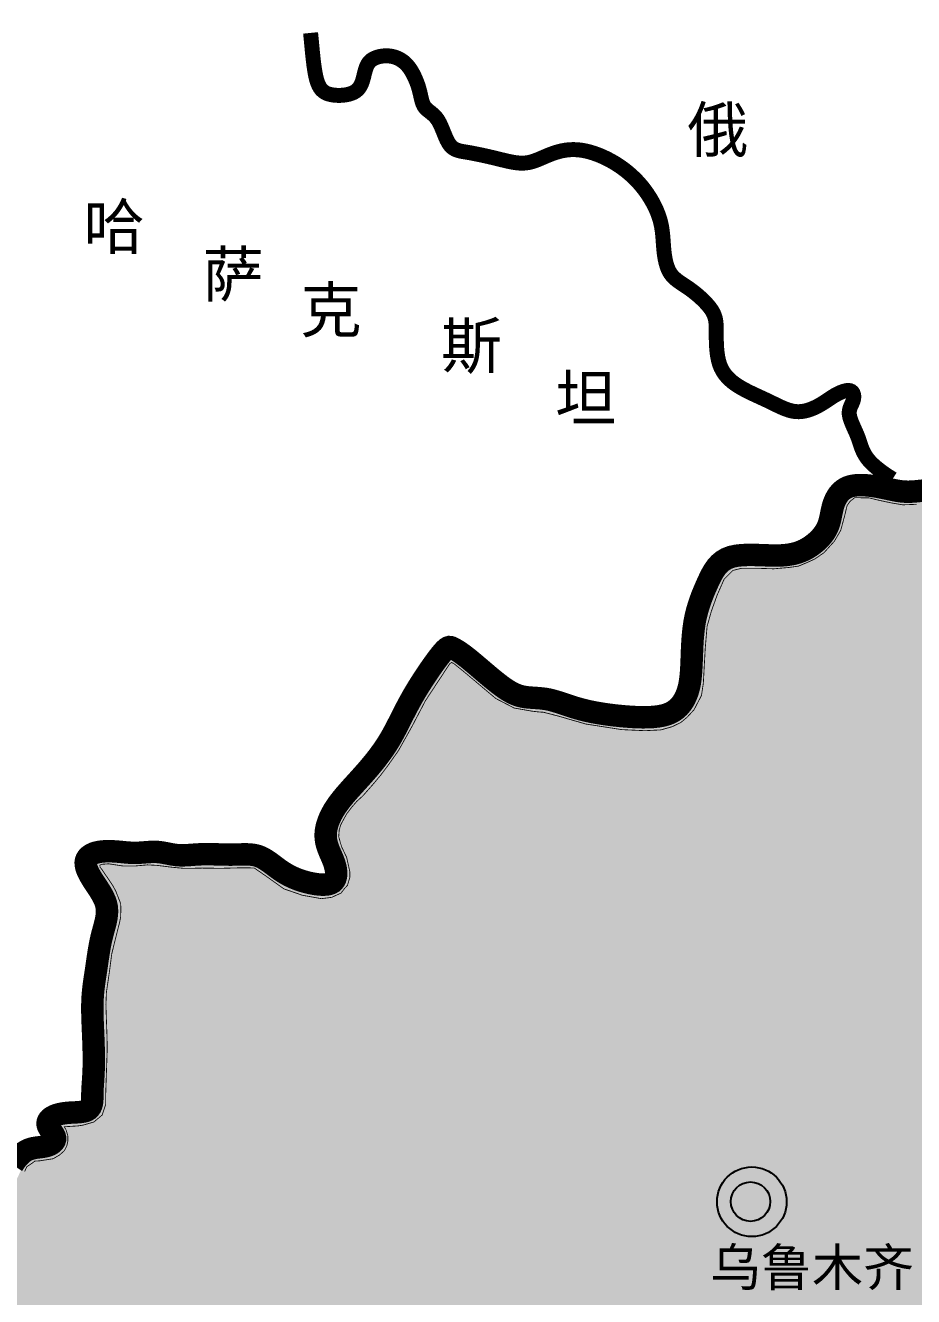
# Model space of a CAD drawing. Extents: x 13573007 to 22079938, y 2388446 to 8397471.
# Drawn here: x 15479675 to 16551372, y 6864310 to 8397471 of the extents above; entities that cross this region are included whole.
import ezdxf

# ---------------------------------------------------------------- set-up
doc = ezdxf.new("R2010")
doc.units = 0
doc.header["$MEASUREMENT"] = 0
doc.linetypes.add('ACAD_ISO10W100', pattern=[18.5, 12, -3, 0.5, -3])
for name, color, linetype in [('8大西北经济区', 221, 'CONTINUOUS'), ('BOUNDY', 13, 'CONTINUOUS'), ('注记', 7, 'CONTINUOUS'), ('片区', 3, 'CONTINUOUS'), ('边界', 7, 'CONTINUOUS'), ('首府点位', 240, 'CONTINUOUS')]:
    doc.layers.add(name, color=color, linetype=linetype)
doc.styles.get("Standard").update_dxf_attribs({"font": 'simhei.ttf'})

msp = doc.modelspace()

# ---------------------------------------------------------------- hatches: boundary and pattern name
at = {"layer": '8大西北经济区'}
msp.add_hatch(color=256, dxfattribs=at).paths.add_polyline_path([(14917116, 5753322), (14977374, 5750995), (15020721, 5751576), (15037632, 5766998), (15066452, 5805987), (15087993, 5831010), (15110664, 5852905), (15123118, 5862583), (15145257, 5868113), (15169672, 5866663), (15192305, 5851522), (15211905, 5843933), (15235201, 5834932), (15263162, 5820120), (15287783, 5810045), (15316401, 5799492), (15338420, 5807790), (15396897, 5836654), (15425414, 5840262), (15450321, 5831603), (15474505, 5815006), (15489666, 5778926), (15516017, 5759804), (15560777, 5742847), (15594875, 5736933), (15616926, 5733170), (15657265, 5747684), (15684341, 5753342), (15716965, 5754673), (15757303, 5754136), (15785934, 5750326), (15807448, 5730973), (15859494, 5751985), (15882217, 5772698), (15898821, 5786523), (15954171, 5797584), (16024105, 5792411), (16049526, 5789542), (16100848, 5783758), (16123676, 5780422), (16158790, 5778116), (16177407, 5779818), (16213129, 5755315), (16233378, 5732770), (16264538, 5722296), (16284976, 5716382), (16309439, 5705193), (16323770, 5690868), (16347190, 5673749), (16374804, 5690519), (16394029, 5704843), (16406612, 5702747), (16418147, 5689820), (16435974, 5675495), (16451354, 5665713), (16464188, 5659810), (16520967, 5658098), (16526560, 5670675), (16528592, 5683085), (16521317, 5714697), (16502556, 5736481), (16494335, 5752910), (16484743, 5774816), (16490224, 5787138), (16497075, 5792615), (16539551, 5795474), (16559824, 5801413), (16568563, 5829713), (16560108, 5859702), (16540247, 5897325), (16522071, 5913397), (16497953, 5932263), (16486418, 5949732), (16491661, 5970345), (16490212, 5997049), (16476230, 6037926), (16475880, 6042119), (16491959, 6052600), (16517698, 6058553), (16543734, 6064030), (16583472, 6065399), (16614989, 6068137), (16680128, 6072217), (16765721, 6092781), (16812122, 6103330), (16841249, 6110306), (16842792, 6157091), (16834869, 6202030), (16838971, 6219237), (16847881, 6238774), (16854658, 6259825), (16865968, 6288627), (16871913, 6309339), (16879726, 6321902), (16921508, 6314941), (16934926, 6314771), (16955478, 6325806), (16978068, 6353648), (16994704, 6378458), (17022104, 6404314), (17086038, 6443859), (17127138, 6463631), (17166716, 6483403), (17186505, 6489487), (17226083, 6492529), (17285877, 6498236), (17294584, 6527510), (17300673, 6548803), (17303717, 6591390), (17309806, 6615725), (17324246, 6621862), (17341240, 6628306), (17328934, 6651738), (17307839, 6690988), (17291432, 6729651), (17281470, 6782374), (17276196, 6826895), (17267407, 6842712), (17259203, 6852085), (17253343, 6866144), (17252171, 6881961), (17190644, 6910080), (17175995, 6934098), (17144352, 6954016), (17132632, 6975691), (17111539, 6990815), (17097475, 7001945), (17078138, 7013075), (17052355, 7028892), (17028330, 7040608), (16997859, 7049981), (16962115, 7055839), (16939848, 7059354), (16912307, 7067556), (16882422, 7077514), (16844334, 7094503), (16826081, 7099970), (16805572, 7114030), (16787993, 7125746), (16767484, 7150350), (16766312, 7185498), (16773929, 7210688), (16781547, 7224162), (16785649, 7235878), (16797368, 7251109), (16807916, 7258724), (16811432, 7266926), (16817291, 7287429), (16816120, 7312033), (16828425, 7333708), (16831355, 7350696), (16831355, 7354797), (16829890, 7367082), (16830476, 7389339), (16815689, 7425493), (16804555, 7465321), (16798696, 7505148), (16786390, 7540876), (16753575, 7570161), (16741856, 7575432), (16727792, 7590074), (16704939, 7610574), (16683258, 7614088), (16663921, 7622288), (16648686, 7636930), (16631693, 7651572), (16624661, 7670315), (16620559, 7683200), (16606496, 7704285), (16596534, 7716585), (16590490, 7718784), (16579435, 7729251), (16572454, 7741754), (16570417, 7762980), (16561932, 7786250), (16564017, 7812992), (16563726, 7824622), (16538709, 7827239), (16515436, 7829565), (16503509, 7831892), (16492164, 7835090), (16486928, 7833055), (16472964, 7831019), (16462492, 7813573), (16461328, 7800489), (16455510, 7788858), (16449149, 7773970), (16427001, 7758037), (16409256, 7752803), (16393547, 7749314), (16366784, 7748732), (16348166, 7747860), (16323863, 7740409), (16320372, 7735466), (16310482, 7716857), (16298845, 7675277), (16298264, 7663647), (16297391, 7654051), (16294482, 7642130), (16295064, 7629045), (16295064, 7618578), (16291573, 7609564), (16290409, 7593572), (16288373, 7583977), (16283137, 7575254), (16274410, 7567112), (16260446, 7559262), (16246483, 7555482), (16232228, 7553446), (16214483, 7552283), (16200229, 7552574), (16185684, 7554609), (16169774, 7556893), (16149120, 7561254), (16117993, 7570559), (16096757, 7576083), (16081921, 7574920), (16069703, 7580154), (16060685, 7583353), (16049630, 7593239), (16038285, 7599636), (16025485, 7608940), (16015885, 7619408), (16007158, 7627258), (15992613, 7636563), (15985922, 7626968), (15977777, 7618826), (15968695, 7605918), (15956768, 7589054), (15941059, 7557361), (15922151, 7522469), (15890151, 7486123), (15865159, 7454165), (15856406, 7441503), (15853642, 7414335), (15863897, 7393990), (15866771, 7370130), (15862164, 7364605), (15860091, 7357928), (15853181, 7352633), (15843276, 7351251), (15823697, 7353784), (15812641, 7353784), (15800433, 7359079), (15787764, 7363914), (15780393, 7371051), (15769567, 7376807), (15759432, 7385326), (15740544, 7387858), (15730409, 7386937), (15710599, 7387168), (15686413, 7387398), (15670861, 7384150), (15643911, 7388524), (15616730, 7388064), (15593235, 7389906), (15581027, 7389906), (15571583, 7389215), (15562600, 7385301), (15572044, 7370336), (15576651, 7362508), (15579415, 7356522), (15582870, 7350075), (15586788, 7343066), (15587709, 7334778), (15588170, 7326259), (15587249, 7312445), (15581720, 7299322), (15576653, 7272845), (15571098, 7233776), (15570637, 7207529), (15573401, 7170922), (15572019, 7149050), (15571984, 7120598), (15569910, 7093431), (15565764, 7086063), (15556320, 7078926), (15545494, 7078235), (15519926, 7074091), (15523842, 7061198), (15524994, 7055673), (15524533, 7051068), (15523088, 7046120), (15517559, 7039904), (15510419, 7035530), (15495216, 7032537), (15484620, 7032537), (15479553, 7028623), (15475637, 7019413), (15466884, 7000764), (15464350, 6989253), (15461356, 6972676), (15453985, 6956790), (15452142, 6948732), (15443566, 6941738), (15438268, 6935752), (15430206, 6932528), (15419380, 6925852), (15405560, 6923319), (15393121, 6917793), (15382986, 6913189), (15373542, 6912959), (15359261, 6911347), (15343465, 6909042), (15333330, 6907891), (15322273, 6906970), (15310526, 6903516), (15293711, 6900063), (15279660, 6897530), (15263766, 6896149), (15256626, 6894307), (15245569, 6892005), (15232670, 6887170), (15220231, 6887170), (15211709, 6884177), (15206181, 6883256), (15191439, 6885098), (15183837, 6886479), (15175084, 6889702), (15167944, 6895228), (15161371, 6897974), (15155842, 6902118), (15146859, 6906032), (15135803, 6905802), (15129353, 6902118), (15123594, 6894290), (15114150, 6888304), (15108161, 6886462), (15099639, 6888764), (15090655, 6890606), (15084897, 6890606), (15074531, 6887613), (15069925, 6879325), (15065087, 6876562), (15060711, 6873109), (15055413, 6868734), (15045184, 6867277), (15037122, 6869579), (15028139, 6871421), (15020538, 6875105), (15016852, 6876716), (15011094, 6876716), (15006026, 6875795), (15002110, 6875565), (14994970, 6872112), (14990593, 6869349), (14979306, 6857607), (14960649, 6835735), (14949131, 6824223), (14940609, 6813402), (14929322, 6805805), (14919648, 6800739), (14906626, 6798889), (14897413, 6801191), (14888660, 6809940), (14869311, 6814775), (14848350, 6815466), (14832456, 6816617), (14825776, 6820070), (14819327, 6828129), (14819327, 6837568), (14821400, 6848389), (14821169, 6861743), (14810804, 6865657), (14788921, 6862894), (14778326, 6862433), (14764505, 6865657), (14747229, 6874636), (14741932, 6860822), (14729310, 6854586), (14713647, 6856888), (14702130, 6855737), (14695910, 6855276), (14679786, 6848370), (14668039, 6846528), (14659747, 6845146), (14651454, 6843304), (14639476, 6844456), (14627038, 6849290), (14616673, 6848600), (14609302, 6837549), (14600779, 6827188), (14595435, 6819032), (14592902, 6809363), (14583227, 6796700), (14579311, 6783577), (14573783, 6779202), (14562496, 6774367), (14539692, 6766079), (14528175, 6763316), (14517119, 6764467), (14523569, 6751114), (14526680, 6739779), (14528705, 6723590), (14538708, 6715246), (14534779, 6712797), (14536804, 6701329), (14534104, 6693234), (14528705, 6689186), (14516557, 6685814), (14505084, 6678393), (14511158, 6657481), (14514532, 6648712), (14524656, 6639268), (14544228, 6633871), (14557051, 6638593), (14566499, 6639943), (14577972, 6635895), (14589445, 6626451), (14606318, 6616333), (14611717, 6612960), (14621165, 6601492), (14627943, 6579599), (14627268, 6566108), (14624569, 6555989), (14621194, 6549243), (14615795, 6539799), (14609721, 6533728), (14609046, 6524959), (14606347, 6518888), (14606347, 6509444), (14608371, 6500000), (14609046, 6483810), (14613096, 6472342), (14611746, 6460200), (14609721, 6454129), (14607021, 6448732), (14602297, 6437264), (14596898, 6425796), (14599598, 6412305), (14595548, 6402861), (14596898, 6389370), (14581375, 6385997), (14567878, 6384647), (14548981, 6384647), (14524009, 6396790), (14511186, 6388020), (14519285, 6369807), (14532783, 6366434), (14546281, 6361037), (14556404, 6352268), (14571927, 6344848), (14590824, 6338102), (14599598, 6327983), (14607696, 6315841), (14611827, 6303999), (14613177, 6294555), (14634098, 6277016), (14642872, 6266897), (14650296, 6254755), (14652995, 6235867), (14654345, 6202813), (14649621, 6184599), (14642872, 6177179), (14639497, 6162338), (14634098, 6150196), (14638148, 6136705), (14639497, 6127261), (14645571, 6114444), (14655020, 6106349), (14667168, 6098929), (14763173, 6018379), (14832012, 5996118), (14841460, 5992746), (14851584, 5988698), (14859008, 5977905), (14859683, 5962390), (14854958, 5954295), (14846860, 5945525), (14843485, 5931359), (14839436, 5913146), (14848209, 5902353), (14841460, 5888187), (14842810, 5878068), (14842810, 5861204), (14842135, 5848387), (14845510, 5841641), (14848209, 5832872), (14856308, 5824777), (14862382, 5812634), (14876555, 5795770), (14887353, 5789699), (14911251, 5778311), (14919153, 5755068), (14923102, 5752656)])
at = {"layer": '首府点位', "linetype": 'Continuous'}
msp.add_hatch(color=256, dxfattribs=at).paths.add_polyline_path([(16330903, 6978813, 1.00000012), (16378428, 6978813, 1)])

# ---------------------------------------------------------------- linework, layer by layer
at = {"layer": 'BOUNDY', "linetype": 'Continuous', "ltscale": 5, "const_width": 18050}
msp.add_lwpolyline([(16525970, 7850392), (16517763, 7855733), (16511001, 7860565), (16505519, 7864941), (16501146, 7868913), (16497716, 7872535), (16495059, 7875859), (16493008, 7878937), (16491394, 7881822), (16490068, 7884565), (16488950, 7887209), (16487982, 7889794), (16487103, 7892362), (16486254, 7894953), (16485373, 7897608), (16484402, 7900368), (16483281, 7903275), (16481972, 7906353), (16480535, 7909562), (16479050, 7912847), (16477601, 7916153), (16476269, 7919424), (16475136, 7922604), (16474284, 7925637), (16473794, 7928470), (16473721, 7931060), (16474009, 7933431), (16474571, 7935621), (16475323, 7937668), (16476181, 7939610), (16477059, 7941484), (16477873, 7943329), (16478537, 7945183), (16478981, 7947068), (16479181, 7948944), (16479130, 7950756), (16478818, 7952448), (16478237, 7953965), (16477379, 7955250), (16476233, 7956250), (16474793, 7956907), (16473057, 7957183), (16471067, 7957102), (16468873, 7956705), (16466523, 7956034), (16464068, 7955129), (16461557, 7954030), (16459041, 7952780), (16456568, 7951419), (16454175, 7949983), (16451837, 7948488), (16449516, 7946946), (16447175, 7945370), (16444776, 7943770), (16442280, 7942158), (16439649, 7940546), (16436846, 7938946), (16433843, 7937377), (16430652, 7935887), (16427297, 7934531), (16423802, 7933365), (16420190, 7932445), (16416484, 7931825), (16412708, 7931563), (16408886, 7931712), (16405033, 7932310), (16401143, 7933314), (16397199, 7934663), (16393189, 7936296), (16389097, 7938151), (16384908, 7940166), (16380608, 7942281), (16376182, 7944434), (16371626, 7946577), (16366980, 7948714), (16362293, 7950863), (16357614, 7953040), (16352994, 7955265), (16348482, 7957554), (16344129, 7959925), (16339983, 7962395), (16336088, 7964984), (16332466, 7967719), (16329130, 7970629), (16326096, 7973745), (16323378, 7977094), (16320990, 7980706), (16318947, 7984610), (16317265, 7988836), (16315946, 7993393), (16314956, 7998206), (16314246, 8003184), (16313770, 8008231), (16313481, 8013255), (16313333, 8018162), (16313278, 8022859), (16313270, 8027252), (16313260, 8031274), (16313185, 8034965), (16312981, 8038394), (16312584, 8041626), (16311930, 8044730), (16310953, 8047773), (16309591, 8050821), (16307778, 8053943), (16305474, 8057185), (16302735, 8060514), (16299638, 8063879), (16296263, 8067226), (16292690, 8070503), (16288996, 8073657), (16285262, 8076636), (16281565, 8079387), (16277976, 8081879), (16274528, 8084169), (16271244, 8086337), (16268147, 8088460), (16265260, 8090619), (16262607, 8092892), (16260212, 8095358), (16258098, 8098095), (16256280, 8101163), (16254740, 8104538), (16253451, 8108176), (16252388, 8112033), (16251523, 8116066), (16250831, 8120230), (16250286, 8124482), (16249860, 8128778), (16249522, 8133084), (16249220, 8137407), (16248894, 8141766), (16248487, 8146177), (16247939, 8150658), (16247192, 8155227), (16246187, 8159901), (16244867, 8164699), (16243185, 8169626), (16241149, 8174649), (16238780, 8179725), (16236098, 8184810), (16233123, 8189860), (16229876, 8194831), (16226378, 8199679), (16222648, 8204361), (16218707, 8208839), (16214570, 8213103), (16210251, 8217152), (16205766, 8220981), (16201128, 8224587), (16196353, 8227969), (16191455, 8231123), (16186449, 8234046), (16181352, 8236732), (16176194, 8239167), (16171007, 8241333), (16165822, 8243213), (16160673, 8244788), (16155590, 8246043), (16150608, 8246958), (16145757, 8247516), (16141063, 8247709), (16136524, 8247563), (16132131, 8247112), (16127876, 8246393), (16123749, 8245440), (16119743, 8244289), (16115847, 8242973), (16112054, 8241529), (16108352, 8239995), (16104721, 8238427), (16101136, 8236881), (16097575, 8235418), (16094013, 8234094), (16090428, 8232970), (16086797, 8232103), (16083095, 8231551), (16079303, 8231356), (16075414, 8231489), (16071426, 8231902), (16067336, 8232549), (16063140, 8233383), (16058836, 8234357), (16054421, 8235425), (16049892, 8236540), (16045255, 8237660), (16040553, 8238766), (16035840, 8239842), (16031168, 8240874), (16026590, 8241848), (16022158, 8242749), (16017924, 8243562), (16013943, 8244273), (16010253, 8244885), (16006851, 8245473), (16003718, 8246132), (16000836, 8246955), (15998188, 8248034), (15995757, 8249465), (15993525, 8251339), (15991474, 8253752), (15989583, 8256756), (15987815, 8260246), (15986129, 8264074), (15984484, 8268095), (15982839, 8272164), (15981153, 8276132), (15979385, 8279856), (15977494, 8283187), (15975456, 8286021), (15973312, 8288414), (15971122, 8290462), (15968944, 8292261), (15966835, 8293908), (15964856, 8295500), (15963063, 8297133), (15961516, 8298903), (15960254, 8300888), (15959235, 8303096), (15958396, 8305515), (15957678, 8308132), (15957018, 8310937), (15956356, 8313916), (15955629, 8317060), (15954776, 8320355), (15953748, 8323783), (15952548, 8327294), (15951187, 8330830), (15949681, 8334333), (15948043, 8337746), (15946288, 8341011), (15944428, 8344070), (15942478, 8346866), (15940451, 8349353), (15938359, 8351539), (15936210, 8353441), (15934016, 8355079), (15931787, 8356472), (15929533, 8357637), (15927265, 8358595), (15924992, 8359364), (15922724, 8359961), (15920465, 8360394), (15918216, 8360670), (15915979, 8360796), (15913757, 8360779), (15911552, 8360625), (15909367, 8360340), (15907202, 8359932), (15905064, 8359402), (15902974, 8358735), (15900953, 8357910), (15899026, 8356907), (15897216, 8355705), (15895547, 8354284), (15894041, 8352623), (15892723, 8350702), (15891604, 8348513), (15890655, 8346099), (15889835, 8343515), (15889103, 8340818), (15888417, 8338062), (15887737, 8335303), (15887023, 8332596), (15886232, 8329998), (15885326, 8327555), (15884273, 8325282), (15883046, 8323184), (15881613, 8321267), (15879947, 8319538), (15878017, 8318001), (15875794, 8316663), (15873250, 8315530), (15870373, 8314607), (15867223, 8313897), (15863881, 8313403), (15860424, 8313129), (15856933, 8313077), (15853485, 8313250), (15850160, 8313651), (15847037, 8314283), (15844179, 8315158), (15841588, 8316329), (15839248, 8317856), (15837145, 8319802), (15835264, 8322226), (15833591, 8325192), (15832111, 8328760), (15830810, 8332991), (15829671, 8337920), (15828670, 8343472), (15827784, 8349544), (15826987, 8356034), (15826254, 8362840), (15825561, 8369859), (15824883, 8376989), (15824194, 8384129), (15823756, 8388446)], dxfattribs=at)
at = {"layer": 'BOUNDY', "linetype": 'Continuous', "ltscale": 5, "const_width": 27075, "flags": 128}
msp.add_lwpolyline([(16566962, 7836607), (16564703, 7836527), (16562281, 7836338), (16559714, 7836087), (16557017, 7835810), (16554199, 7835537), (16551272, 7835297), (16548246, 7835121), (16545131, 7835039), (16541937, 7835081), (16538677, 7835277), (16535354, 7835647), (16531953, 7836172), (16528452, 7836821), (16524831, 7837564), (16521067, 7838371), (16517139, 7839211), (16513027, 7840056), (16508708, 7840875), (16504179, 7841633), (16499502, 7842282), (16494757, 7842768), (16490024, 7843037), (16485384, 7843037), (16480916, 7842714), (16476700, 7842014), (16472817, 7840885), (16469329, 7839291), (16466231, 7837271), (16463503, 7834882), (16461122, 7832180), (16459068, 7829223), (16457319, 7826068), (16455854, 7822771), (16454650, 7819389), (16453679, 7815972), (16452876, 7812538), (16452168, 7809098), (16451483, 7805661), (16450749, 7802238), (16449892, 7798840), (16448841, 7795478), (16447522, 7792161), (16445880, 7788902), (16443920, 7785714), (16441667, 7782616), (16439142, 7779621), (16436369, 7776747), (16433371, 7774010), (16430170, 7771426), (16426789, 7769010), (16423237, 7766780), (16419468, 7764755), (16415422, 7762958), (16411039, 7761410), (16406258, 7760131), (16401020, 7759143), (16395263, 7758467), (16388929, 7758125), (16381998, 7758110), (16374614, 7758314), (16366965, 7758599), (16359236, 7758830), (16351613, 7758868), (16344283, 7758579), (16337432, 7757825), (16331246, 7756469), (16325863, 7754411), (16321224, 7751690), (16317224, 7748380), (16313756, 7744556), (16310714, 7740292), (16307992, 7735662), (16305483, 7730741), (16303081, 7725604), (16300704, 7720310), (16298365, 7714862), (16296101, 7709247), (16293949, 7703453), (16291946, 7697468), (16290130, 7691279), (16288537, 7684874), (16287204, 7678241), (16286155, 7671384), (16285357, 7664377), (16284765, 7657310), (16284331, 7650273), (16284011, 7643357), (16283758, 7636652), (16283525, 7630248), (16283267, 7624235), (16282942, 7618680), (16282523, 7613555), (16281991, 7608810), (16281325, 7604392), (16280502, 7600250), (16279501, 7596334), (16278303, 7592592), (16276885, 7588972), (16275223, 7585440), (16273282, 7582023), (16271021, 7578766), (16268403, 7575712), (16265388, 7572908), (16261936, 7570396), (16258009, 7568220), (16253567, 7566426), (16248590, 7565043), (16243126, 7564047), (16237244, 7563398), (16231010, 7563058), (16224493, 7562988), (16217760, 7563148), (16210878, 7563500), (16203914, 7564005), (16196932, 7564631), (16189975, 7565372), (16183082, 7566230), (16176292, 7567208), (16169644, 7568306), (16163177, 7569526), (16156929, 7570870), (16150940, 7572339), (16145239, 7573927), (16139813, 7575590), (16134643, 7577278), (16129707, 7578939), (16124983, 7580522), (16120451, 7581976), (16116089, 7583249), (16111875, 7584290), (16107792, 7585066), (16103831, 7585617), (16099988, 7586002), (16096256, 7586279), (16092630, 7586506), (16089106, 7586741), (16085678, 7587044), (16082340, 7587472), (16079079, 7588080), (16075849, 7588912), (16072594, 7590006), (16069259, 7591400), (16065789, 7593135), (16062129, 7595250), (16058224, 7597783), (16054019, 7600773), (16049484, 7604233), (16044694, 7608067), (16039747, 7612154), (16034743, 7616370), (16029782, 7620593), (16024964, 7624701), (16020387, 7628572), (16016151, 7632083), (16012333, 7635139), (16008926, 7637755), (16005895, 7639973), (16003212, 7641834), (16000843, 7643380), (15998758, 7644653), (15996925, 7645695), (15995313, 7646548), (15993879, 7647228), (15992536, 7647650), (15991185, 7647705), (15989726, 7647281), (15988063, 7646268), (15986094, 7644557), (15983723, 7642036), (15980849, 7638596), (15977411, 7634171), (15973492, 7628869), (15969210, 7622844), (15964685, 7616251), (15960037, 7609241), (15955385, 7601970), (15950848, 7594590), (15946545, 7587255), (15942564, 7580091), (15938868, 7573121), (15935388, 7566339), (15932055, 7559739), (15928799, 7553316), (15925553, 7547065), (15922248, 7540982), (15918813, 7535059), (15915197, 7529292), (15911405, 7523673), (15907462, 7518191), (15903390, 7512840), (15899212, 7507608), (15894950, 7502489), (15890628, 7497472), (15886269, 7492549), (15881899, 7487710), (15877558, 7482946), (15873292, 7478245), (15869144, 7473597), (15865159, 7468992), (15861382, 7464419), (15857856, 7459867), (15854627, 7455325), (15851733, 7450789), (15849190, 7446272), (15847008, 7441794), (15845200, 7437374), (15843775, 7433033), (15842744, 7428790), (15842117, 7424663), (15841906, 7420673), (15842107, 7416836), (15842666, 7413151), (15843511, 7409615), (15844576, 7406224), (15845789, 7402976), (15847082, 7399865), (15848386, 7396890), (15849632, 7394045), (15850761, 7391327), (15851757, 7388724), (15852614, 7386223), (15853327, 7383813), (15853892, 7381481), (15854301, 7379215), (15854551, 7377003), (15854636, 7374831), (15854544, 7372696), (15854242, 7370629), (15853692, 7368669), (15852855, 7366853), (15851691, 7365222), (15850162, 7363815), (15848228, 7362669), (15845851, 7361825), (15843012, 7361309), (15839769, 7361105), (15836199, 7361185), (15832381, 7361519), (15828393, 7362081), (15824313, 7362842), (15820218, 7363773), (15816186, 7364846), (15812281, 7366039), (15808503, 7367353), (15804838, 7368795), (15801272, 7370372), (15797792, 7372091), (15794382, 7373958), (15791028, 7375982), (15787718, 7378168), (15784436, 7380510), (15781170, 7382948), (15777908, 7385406), (15774637, 7387812), (15771345, 7390089), (15768019, 7392165), (15764648, 7393963), (15761218, 7395411), (15757717, 7396457), (15754133, 7397143), (15750454, 7397534), (15746666, 7397698), (15742757, 7397698), (15738716, 7397601), (15734528, 7397472), (15730183, 7397377), (15725676, 7397366), (15721047, 7397428), (15716343, 7397536), (15711613, 7397663), (15706903, 7397784), (15702262, 7397871), (15697739, 7397898), (15693381, 7397837), (15689224, 7397675), (15685259, 7397437), (15681464, 7397164), (15677819, 7396895), (15674301, 7396668), (15670891, 7396523), (15667566, 7396498), (15664305, 7396632), (15661090, 7396950), (15657908, 7397416), (15654752, 7397982), (15651611, 7398597), (15648478, 7399212), (15645342, 7399777), (15642195, 7400242), (15639028, 7400559), (15635834, 7400691), (15632621, 7400665), (15629396, 7400523), (15626169, 7400304), (15622949, 7400049), (15619745, 7399801), (15616566, 7399598), (15613421, 7399483), (15610316, 7399484), (15607243, 7399591), (15604192, 7399780), (15601152, 7400028), (15598112, 7400311), (15595063, 7400607), (15591992, 7400892), (15588889, 7401143), (15585751, 7401339), (15582597, 7401462), (15579453, 7401497), (15576347, 7401427), (15573305, 7401237), (15570353, 7400910), (15567518, 7400430), (15564826, 7399783), (15562306, 7398953), (15559991, 7397935), (15557917, 7396725), (15556120, 7395321), (15554635, 7393718), (15553498, 7391913), (15552744, 7389902), (15552408, 7387682), (15552515, 7385252), (15553038, 7382627), (15553936, 7379825), (15555172, 7376863), (15556707, 7373760), (15558501, 7370532), (15560515, 7367198), (15562710, 7363775), (15565040, 7360278), (15567422, 7356709), (15569770, 7353065), (15571993, 7349346), (15574003, 7345548), (15575712, 7341671), (15577030, 7337712), (15577868, 7333670), (15578168, 7329545), (15577987, 7325336), (15577415, 7321046), (15576539, 7316678), (15575448, 7312232), (15574229, 7307712), (15572972, 7303119), (15571763, 7298455), (15570674, 7293724), (15569702, 7288942), (15568828, 7284126), (15568030, 7279292), (15567289, 7274458), (15566586, 7269642), (15565898, 7264860), (15565208, 7260129), (15564500, 7255460), (15563790, 7250827), (15563097, 7246200), (15562442, 7241547), (15561847, 7236835), (15561331, 7232035), (15560915, 7227112), (15560620, 7222037), (15560460, 7216789), (15560420, 7211397), (15560478, 7205902), (15560615, 7200344), (15560808, 7194766), (15561036, 7189207), (15561278, 7183708), (15561513, 7178310), (15561723, 7173049), (15561901, 7167930), (15562043, 7162958), (15562147, 7158133), (15562208, 7153456), (15562223, 7148930), (15562189, 7144557), (15562103, 7140337), (15561964, 7136276), (15561782, 7132390), (15561573, 7128700), (15561350, 7125223), (15561127, 7121981), (15560919, 7118992), (15560740, 7116277), (15560603, 7113854), (15560518, 7111731), (15560477, 7109866), (15560463, 7108202), (15560463, 7106687), (15560463, 7105263), (15560448, 7103877), (15560404, 7102474), (15560317, 7100998), (15560167, 7099412), (15559920, 7097747), (15559533, 7096055), (15558966, 7094383), (15558179, 7092783), (15557132, 7091303), (15555782, 7089993), (15554091, 7088902), (15552033, 7088065), (15549653, 7087453), (15547010, 7087022), (15544166, 7086727), (15541181, 7086524), (15538114, 7086369), (15535026, 7086218), (15531978, 7086026), (15529023, 7085756), (15526181, 7085397), (15523468, 7084947), (15520896, 7084401), (15518481, 7083755), (15516236, 7083007), (15514174, 7082153), (15512312, 7081188), (15510662, 7080112), (15509248, 7078930), (15508093, 7077648), (15507219, 7076274), (15506650, 7074814), (15506409, 7073276), (15506520, 7071667), (15507005, 7069993), (15507864, 7068263), (15509008, 7066491), (15510322, 7064690), (15511693, 7062874), (15513007, 7061059), (15514152, 7059258), (15515013, 7057485), (15515477, 7055756), (15515455, 7054084), (15514963, 7052489), (15514037, 7050991), (15512718, 7049607), (15511044, 7048360), (15509054, 7047266), (15506787, 7046347), (15504282, 7045621), (15501577, 7045090), (15498711, 7044685), (15495720, 7044319), (15492642, 7043906), (15489515, 7043357), (15486376, 7042587), (15483261, 7041508), (15480210, 7040033), (15477253, 7038100), (15474408, 7035739), (15471683, 7033005), (15469090, 7029953), (15466638, 7026639), (15464339, 7023118)], dxfattribs=at)
at = {"layer": '片区', "color": 51, "const_width": 1000, "flags": 128}
msp.add_lwpolyline([(16555023, 7819888), (16538310, 7819243), (16524814, 7821491), (16509716, 7824703), (16497821, 7827589), (16480467, 7827916), (16474687, 7823420), (16471150, 7818278), (16467932, 7805117), (16463434, 7788416), (16455718, 7775254), (16443196, 7761447), (16431743, 7753653), (16422425, 7749476), (16412453, 7745299), (16400892, 7743696), (16382577, 7742094), (16361686, 7742732), (16344011, 7742732), (16333412, 7740165), (16328579, 7735350), (16322799, 7729570), (16314443, 7710622), (16307381, 7691035), (16302175, 7672522), (16299932, 7645553), (16297676, 7604132), (16295433, 7589360), (16286436, 7572022), (16277759, 7562711), (16270363, 7556604), (16260031, 7551649), (16246535, 7547799), (16227259, 7546834), (16199305, 7548118), (16155920, 7554862), (16122493, 7564500), (16104953, 7569058), (16099813, 7569377), (16091136, 7570341), (16069283, 7574192), (16047110, 7585751), (16024937, 7604381), (16006622, 7619790), (15996984, 7627499), (15994087, 7629101), (15991844, 7627818), (15962276, 7582865), (15946523, 7552684), (15929690, 7522612), (15916514, 7503982), (15908491, 7493387), (15898840, 7481828), (15886959, 7468340), (15879564, 7461596), (15873143, 7454214), (15867349, 7446505), (15864145, 7440726), (15860287, 7433663), (15858352, 7427245), (15857711, 7419218), (15859646, 7411828), (15861569, 7406048), (15867296, 7394007), (15871153, 7376668), (15871153, 7369924), (15868257, 7360294), (15864732, 7356436), (15860554, 7350983), (15849301, 7345842), (15836766, 7344239), (15813631, 7348409), (15791458, 7356117), (15768965, 7372172), (15755883, 7381133), (15748487, 7381452), (15739810, 7381452), (15715074, 7380815), (15692901, 7381133), (15680045, 7380815), (15670728, 7380815), (15656911, 7382098), (15638916, 7384346), (15627022, 7384984), (15612565, 7383700), (15597133, 7383700), (15580113, 7386275), (15571436, 7385629), (15569500, 7384665), (15569820, 7382098), (15572397, 7378885), (15584932, 7360263), (15588776, 7353200), (15594570, 7338429), (15594890, 7332649), (15594570, 7322055), (15593275, 7315310), (15591353, 7307921), (15583877, 7277794), (15580980, 7255633), (15577456, 7231550), (15576802, 7216140), (15578097, 7178569), (15578417, 7163798), (15576482, 7106360), (15576482, 7096085), (15573905, 7088057), (15572303, 7083242), (15566523, 7078427), (15562345, 7074896), (15549169, 7071045), (15542414, 7070081), (15531495, 7069435), (15526676, 7069116), (15528918, 7064939), (15530854, 7058195), (15530854, 7051451), (15529559, 7045998), (15526676, 7040218), (15520882, 7035077), (15513180, 7030581), (15496787, 7028014), (15491006, 7027695), (15488110, 7025447), (15481355, 7020951), (15478792, 7015171)], dxfattribs=at)
at = {"layer": '边界', "linetype": 'ACAD_ISO10W100', "ltscale": 0.5, "const_width": 4000}
msp.add_lwpolyline([(16533420, 7825774), (16522753, 7839240), (16514144, 7850179), (16507337, 7858930), (16502077, 7865836), (16498108, 7871237), (16495175, 7875474), (16493022, 7878889), (16491394, 7881822), (16490068, 7884565), (16488950, 7887209), (16487982, 7889794), (16487103, 7892362), (16486254, 7894953), (16485373, 7897608), (16484402, 7900368), (16483281, 7903275), (16481972, 7906353), (16480535, 7909562), (16479050, 7912847), (16477601, 7916153), (16476269, 7919424), (16475136, 7922604), (16474284, 7925637), (16473794, 7928470), (16473721, 7931060), (16474009, 7933431), (16474571, 7935621), (16475323, 7937668), (16476181, 7939610), (16477059, 7941484), (16477873, 7943329), (16478537, 7945183), (16478981, 7947068), (16479181, 7948944), (16479130, 7950756), (16478818, 7952448), (16478237, 7953965), (16477379, 7955250), (16476233, 7956250), (16474793, 7956907), (16473057, 7957183), (16471067, 7957102), (16468873, 7956705), (16466523, 7956034), (16464068, 7955129), (16461557, 7954030), (16459041, 7952780), (16456568, 7951419), (16454175, 7949983), (16451837, 7948488), (16449516, 7946946), (16447175, 7945370), (16444776, 7943770), (16442280, 7942158), (16439649, 7940546), (16436846, 7938946), (16433843, 7937377), (16430652, 7935887), (16427297, 7934531), (16423802, 7933365), (16420190, 7932445), (16416484, 7931825), (16412708, 7931563), (16408886, 7931712), (16405033, 7932310), (16401143, 7933314), (16397199, 7934663), (16393189, 7936296), (16389097, 7938151), (16384908, 7940166), (16380608, 7942281), (16376182, 7944434), (16371626, 7946577), (16366980, 7948714), (16362293, 7950863), (16357614, 7953040), (16352994, 7955265), (16348482, 7957554), (16344129, 7959925), (16339983, 7962395), (16336088, 7964984), (16332466, 7967719), (16329130, 7970629), (16326096, 7973745), (16323378, 7977094), (16320990, 7980706), (16318947, 7984610), (16317265, 7988836), (16315946, 7993393), (16314956, 7998206), (16314246, 8003184), (16313770, 8008231), (16313481, 8013255), (16313333, 8018162), (16313278, 8022859), (16313270, 8027252), (16313260, 8031274), (16313185, 8034965), (16312981, 8038394), (16312584, 8041626), (16311930, 8044730), (16310953, 8047773), (16309591, 8050821), (16307778, 8053943), (16305474, 8057185), (16302735, 8060514), (16299638, 8063879), (16296263, 8067226), (16292690, 8070503), (16288996, 8073657), (16285262, 8076636), (16281565, 8079387), (16277976, 8081879), (16274528, 8084169), (16271244, 8086337), (16268147, 8088460), (16265260, 8090619), (16262607, 8092892), (16260212, 8095358), (16258098, 8098095), (16256280, 8101163), (16254740, 8104538), (16253451, 8108176), (16252388, 8112033), (16251523, 8116066), (16250831, 8120230), (16250286, 8124482), (16249860, 8128778), (16249522, 8133084), (16249220, 8137407), (16248894, 8141766), (16248487, 8146177), (16247939, 8150658), (16247192, 8155227), (16246187, 8159901), (16244867, 8164699), (16243185, 8169626), (16241149, 8174649), (16238780, 8179725), (16236098, 8184810), (16233123, 8189860), (16229876, 8194831), (16226378, 8199679), (16222648, 8204361), (16218707, 8208839), (16214570, 8213103), (16210251, 8217152), (16205766, 8220981), (16201128, 8224587), (16196353, 8227969), (16191455, 8231123), (16186449, 8234046), (16181352, 8236732), (16176194, 8239167), (16171007, 8241333), (16165822, 8243213), (16160673, 8244788), (16155590, 8246043), (16150608, 8246958), (16145757, 8247516), (16141063, 8247709), (16136524, 8247563), (16132131, 8247112), (16127876, 8246393), (16123749, 8245440), (16119743, 8244289), (16115847, 8242973), (16112054, 8241529), (16108352, 8239995), (16104721, 8238427), (16101136, 8236881), (16097575, 8235418), (16094013, 8234094), (16090428, 8232970), (16086797, 8232103), (16083095, 8231551), (16079303, 8231356), (16075414, 8231489), (16071426, 8231902), (16067336, 8232549), (16063140, 8233383), (16058836, 8234357), (16054421, 8235425), (16049892, 8236540), (16045255, 8237660), (16040553, 8238766), (16035840, 8239842), (16031168, 8240874), (16026590, 8241848), (16022158, 8242749), (16017924, 8243562), (16013943, 8244273), (16010253, 8244885), (16006851, 8245473), (16003718, 8246132), (16000836, 8246955), (15998188, 8248034), (15995757, 8249465), (15993525, 8251339), (15991474, 8253752), (15989583, 8256756), (15987815, 8260246), (15986129, 8264074), (15984484, 8268095), (15982839, 8272164), (15981153, 8276132), (15979385, 8279856), (15977494, 8283187), (15975456, 8286021), (15973312, 8288414), (15971122, 8290462), (15968944, 8292261), (15966835, 8293908), (15964856, 8295500), (15963063, 8297133), (15961516, 8298903), (15960254, 8300888), (15959235, 8303096), (15958396, 8305515), (15957678, 8308132), (15957018, 8310937), (15956356, 8313916), (15955629, 8317060), (15954776, 8320355), (15953748, 8323783), (15952548, 8327294), (15951187, 8330830), (15949681, 8334333), (15948043, 8337746), (15946288, 8341011), (15944428, 8344070), (15942478, 8346866), (15940451, 8349353), (15938359, 8351539), (15936210, 8353441), (15934016, 8355079), (15931787, 8356472), (15929533, 8357637), (15927265, 8358595), (15924992, 8359364), (15922724, 8359961), (15920465, 8360394), (15918216, 8360670), (15915979, 8360796), (15913757, 8360779), (15911552, 8360625), (15909367, 8360340), (15907202, 8359932), (15905064, 8359402), (15902974, 8358735), (15900953, 8357910), (15899026, 8356907), (15897216, 8355705), (15895547, 8354284), (15894041, 8352623), (15892723, 8350702), (15891604, 8348513), (15890655, 8346099), (15889835, 8343515), (15889103, 8340818), (15888417, 8338062), (15887737, 8335303), (15887023, 8332596), (15886232, 8329998), (15885326, 8327555), (15884273, 8325282), (15883046, 8323184), (15881613, 8321267), (15879947, 8319538), (15878017, 8318001), (15875794, 8316663), (15873250, 8315530), (15870373, 8314607), (15867223, 8313897), (15863881, 8313403), (15860424, 8313129), (15856933, 8313077), (15853485, 8313250), (15850160, 8313651), (15847037, 8314283), (15844179, 8315158), (15841588, 8316329), (15839248, 8317856), (15837145, 8319802), (15835264, 8322226), (15833591, 8325192), (15832111, 8328760), (15830810, 8332991), (15829671, 8337920), (15828670, 8343472), (15827784, 8349544), (15826987, 8356034), (15826254, 8362840), (15825561, 8369859), (15824883, 8376989), (15824194, 8384129), (15823756, 8388446)], dxfattribs=at)
at = {"layer": '首府点位', "linetype": 'Continuous'}
for centre, radius in [((16356162, 6978620), 41979), ((16354665, 6978813), 23762)]:
    msp.add_circle(centre, radius, dxfattribs=at)

# ---------------------------------------------------------------- texts
at = {"layer": '注记', "linetype": 'Continuous', "char_height": 54150, "width": 99277.51, "attachment_point": 1}
for s, insert in [('\\fￋￎￌﾣﾤ|b0|i0|c134|p54;俄', (16278259, 8298945)), ('\\fￋￎￌﾣﾤ|b0|i0|c134|p54;哈', (15549749, 8181899)), ('\\fￋￎￌﾣﾤ|b0|i0|c134|p54;萨', (15693504, 8124442)), ('\\fￋￎￌﾣﾤ|b0|i0|c134|p54;克', (15811381, 8081350)), ('\\fￋￎￌﾣﾤ|b0|i0|c134|p54;斯', (15981009, 8038258)), ('\\fￋￎￌﾣﾤ|b0|i0|c134|p54;坦', (16119011, 7975056))]:
    msp.add_mtext(s, dxfattribs=dict(at, insert=insert))
at = {"layer": '注记', "linetype": 'Continuous', "insert": (16305690, 6922141), "char_height": 45125, "attachment_point": 1}
msp.add_mtext('\\fￋￎￌﾣﾤ|b0|i0|c134|p54;乌鲁木齐', dxfattribs=at)

doc.saveas('drawing.dxf')
